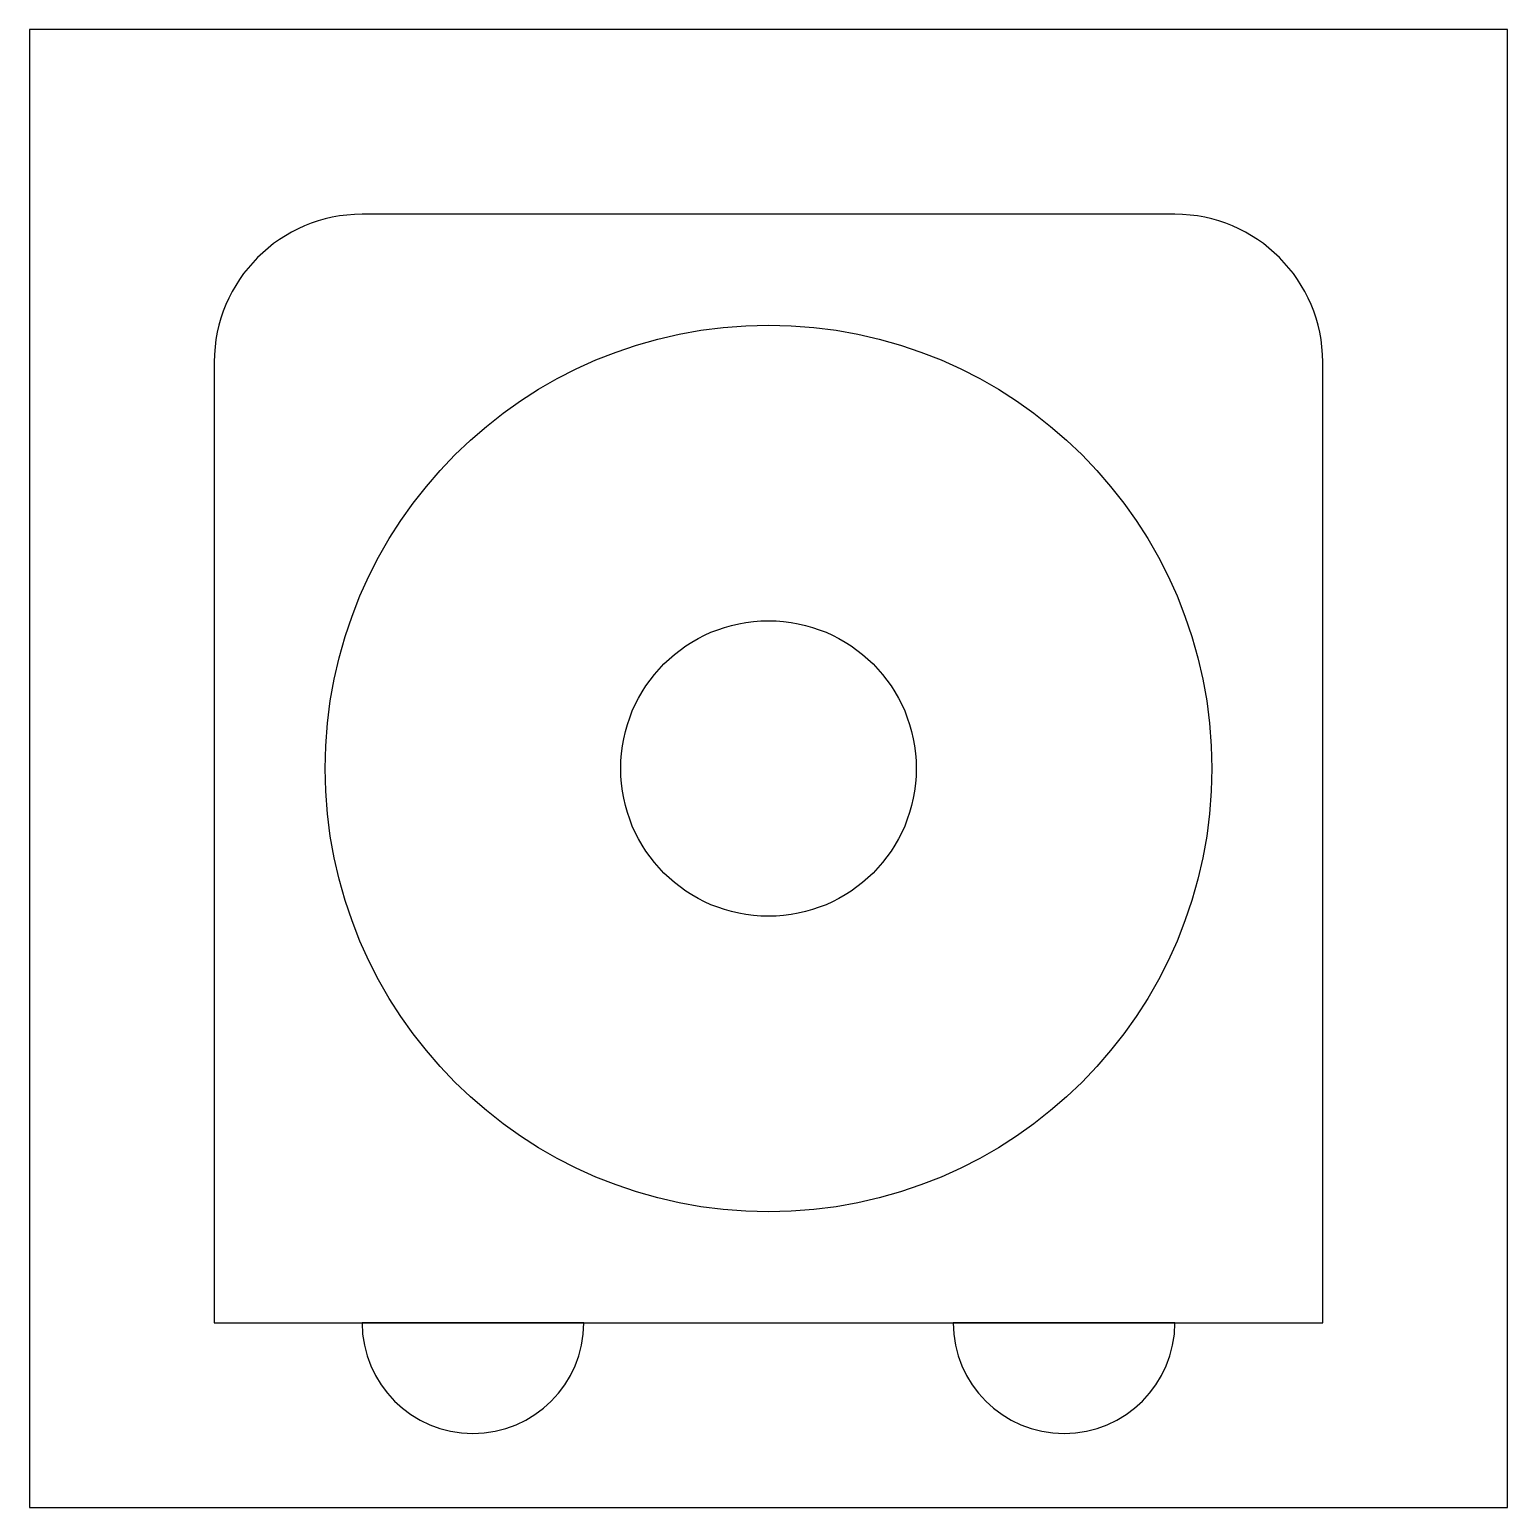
# Model space of a CAD drawing. Extents: x 0 to 1000, y 0 to 1000.
import ezdxf

# ---------------------------------------------------------------- set-up
doc = ezdxf.new("R2010")
doc.units = 0
doc.layers.add('MAIN', color=7, linetype='CONTINUOUS')

msp = doc.modelspace()

# ---------------------------------------------------------------- linework, layer by layer
at = {"layer": 'MAIN'}
msp.add_lwpolyline([(0, 0), (1000, 0), (1000, 1000), (0, 1000)], close=True, dxfattribs=at)
for points in [[(125, 125), (875, 125), (875, 775, 0.41421), (775, 875), (225, 875, 0.41421), (125, 775)], [(225, 125, 1), (375, 125)], [(625, 125, 1), (775, 125)]]:
    msp.add_lwpolyline(points, format="xyb", close=True, dxfattribs=at)
for radius in [300, 100]:
    msp.add_circle((500, 500), radius, dxfattribs=at)

doc.saveas('drawing.dxf')
